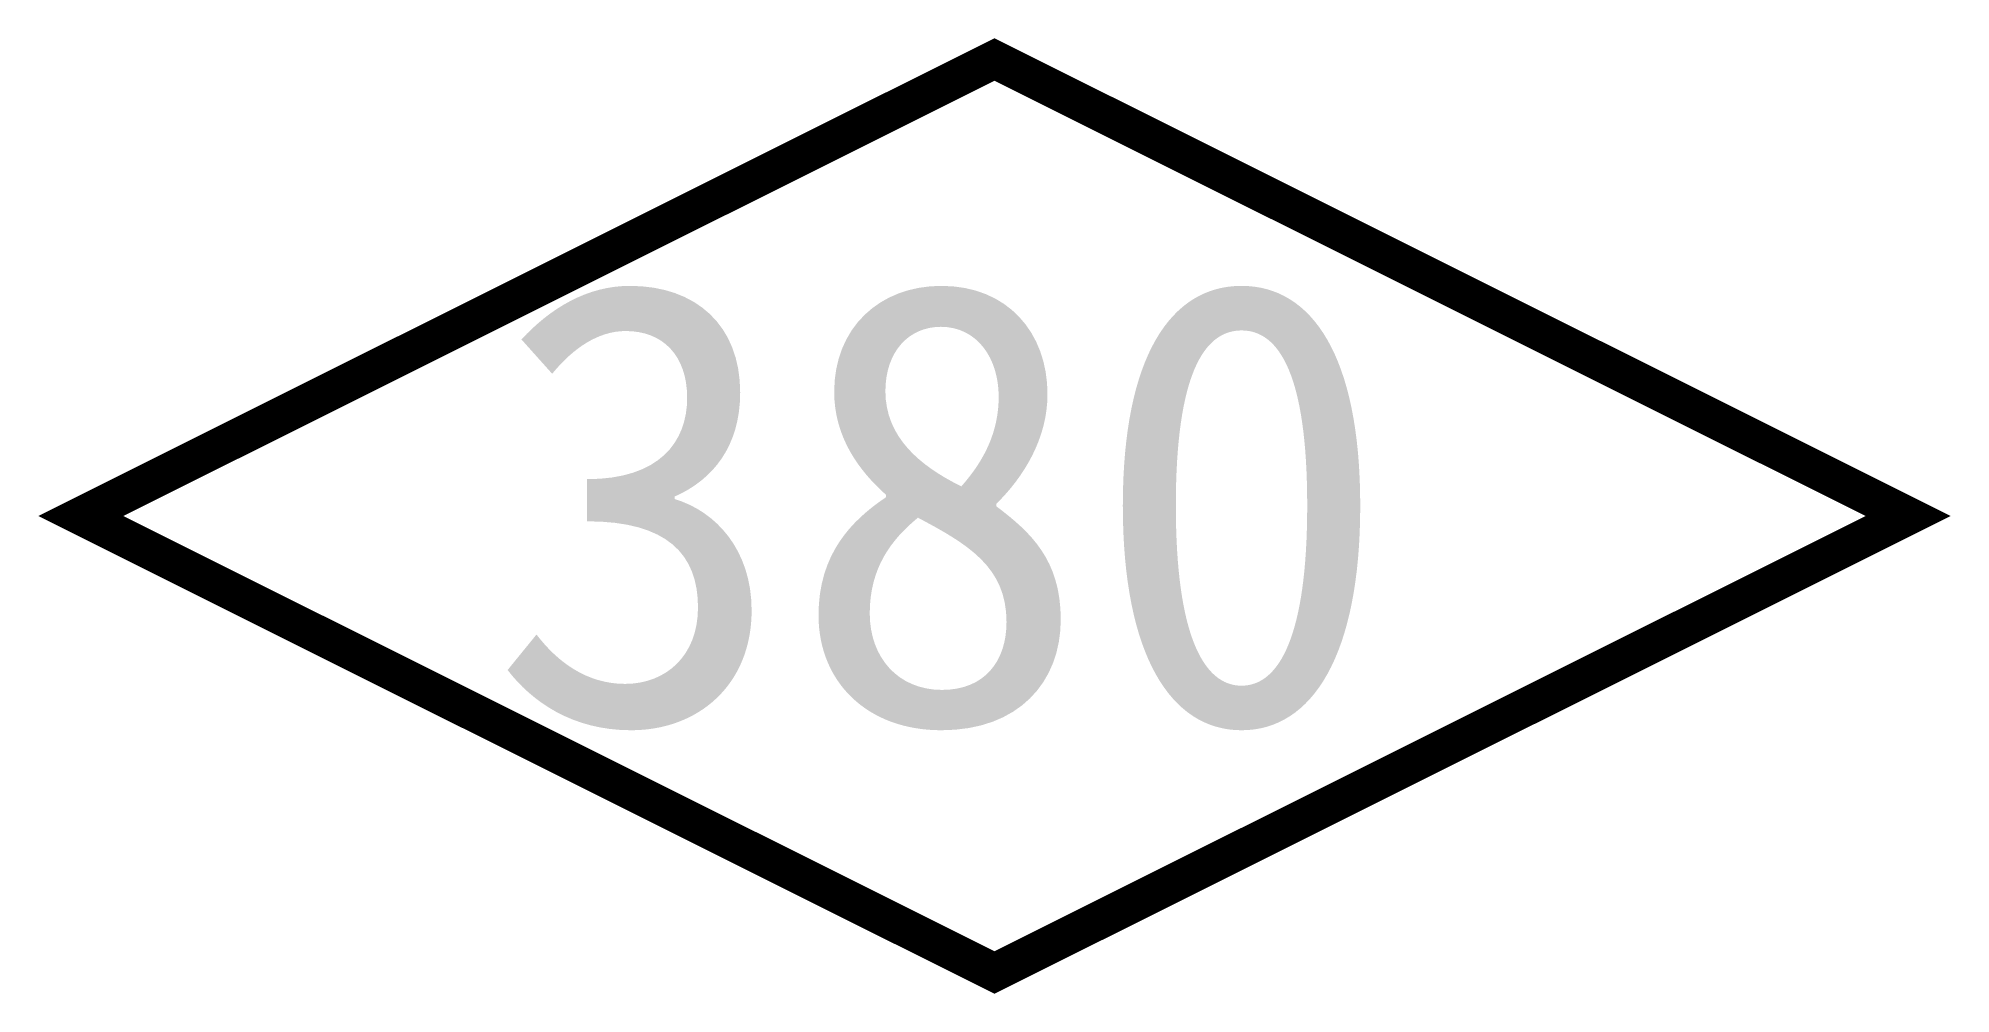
# Model space of a CAD drawing. Extents: x 2308.985 to 2309.46, y 1135.596 to 1135.834.
import ezdxf

# ---------------------------------------------------------------- set-up
doc = ezdxf.new("R2010")
doc.units = 0
doc.linetypes.add('DashLines', pattern=[3.95259e-06, 1.48222e-06, -4.94073e-07, 1.48222e-06, -4.94073e-07])
doc.styles.add('LableStyle', font='SIMHEI.TTF', dxfattribs={"width": 0.67})

msp = doc.modelspace()

# ---------------------------------------------------------------- linework, layer by layer
at = {"color": 0, "linetype": 'Continuous'}
msp.add_lwpolyline([(2309.22274, 1135.82869, 0.00946, 0.00946, 0), (2309.44967, 1135.71522, 0.00946, 0.00946, 0), (2309.22274, 1135.60176, 0.00946, 0.00946, 0), (2308.99581, 1135.71522, 0.00946, 0.00946, 0), (2309.22274, 1135.82869, 0.00946, 0.00946, 0), (2309.22274, 1135.82869, 0.00946, 0.00946, 0), (2309.44967, 1135.71522, 0.00946, 0.00946, 0)], format="xyseb", dxfattribs=at)

# ---------------------------------------------------------------- texts
at = {"color": 0, "linetype": 'DashLines', "style": 'LableStyle'}
msp.add_text('380', height=0.11, dxfattribs=at).set_placement((2309.09702, 1135.66377))

doc.saveas('drawing.dxf')
